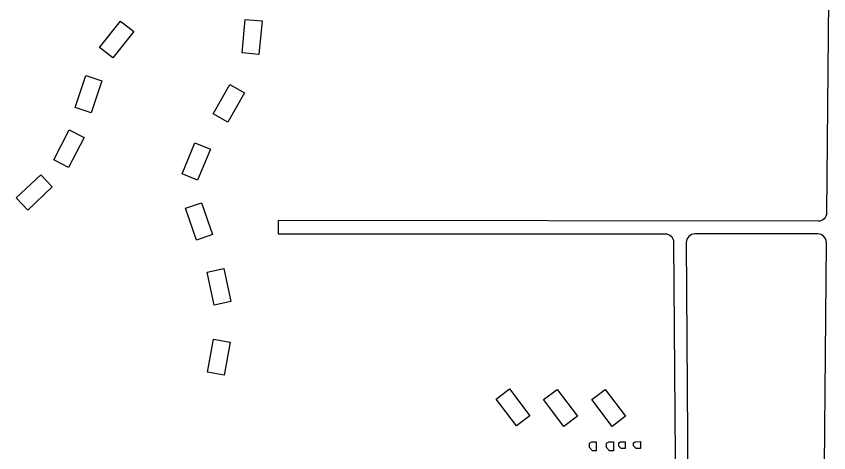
# Model space of a CAD drawing. Header units: millimetres. Extents: x -2529 to 8314, y -4885 to 3935.
# Drawn here: x -108 to 857, y -1085 to -566 of the extents above; entities that cross this region are included whole.
import ezdxf

# ---------------------------------------------------------------- set-up
doc = ezdxf.new("R2010")
doc.units = ezdxf.units.MM
doc.layers.add('благоустройство_внутридворовые_дороги', color=18, linetype='Continuous', true_color=0x000000)
doc.layers.add('детский сад', color=18, linetype='Continuous', true_color=0x000000)
doc.layers.add('торговый_центр_здание', color=250, linetype='Continuous', transparency=0.4)

msp = doc.modelspace()

# ---------------------------------------------------------------- linework, layer by layer
at = {"layer": 'благоустройство_внутридворовые_дороги'}
msp.add_lwpolyline([(857.5, -502.98), (854.97, -799.56, -0.412163), (844.95, -809.48), (203.53, -808.49), (203.53, -824.21), (663.24, -824.21, -0.412155), (673.24, -834.14), (676.47, -1293.03, -0.421527)], format="xyb", dxfattribs=at)
msp.add_lwpolyline([(844.67, -824.49), (698.24, -824.49, 0.416222), (688.24, -834.56), (691.39, -1294.67, 0.318992), (703.04, -1305.64, -0.023332), (757.14, -1316.47, -0.017282), (827.12, -1337.22, 0.513828), (853.47, -1318.15), (852.39, -1100.75), (854.67, -834.58, 0.416718)], format="xyb", close=True, dxfattribs=at)
at = {"layer": 'детский сад'}
for points in [[(607.95, -1072.83), (609.99, -1071.47), (615.54, -1071.45), (615.57, -1079.64), (610.78, -1079.66), (607.97, -1076.63)], [(625.49, -1072.69), (627.41, -1071.4), (633.94, -1071.38), (633.97, -1079.57), (628.69, -1079.59), (625.5, -1076.15)], [(573.24, -1073.36), (575.88, -1071.6), (581.3, -1071.58), (581.34, -1082.29), (576.8, -1082.31), (573.25, -1078.48)], [(593.55, -1073.29), (596.19, -1071.52), (601.61, -1071.5), (601.65, -1082.21), (597.12, -1082.23), (593.57, -1078.4)]]:
    msp.add_lwpolyline(points, close=True, dxfattribs=at)
at = {"layer": 'торговый_центр_здание'}
for points in [[(164.29, -569.45), (184.2, -571.34), (180.42, -611.16), (160.51, -609.27)], [(6.89, -615.34), (-8.79, -602.92), (16.06, -571.57), (31.73, -583.99)], [(-18.69, -680.6), (-37.67, -674.28), (-25.04, -636.33), (-6.06, -642.65)], [(145.92, -646.98), (163.32, -656.84), (143.6, -691.64), (126.2, -681.78)], [(-45.56, -745.51), (-63.33, -736.32), (-44.94, -700.8), (-27.17, -709.99)], [(104.52, -716.09), (122.99, -723.76), (107.64, -760.7), (89.17, -753.02)], [(-94.03, -796.13), (-107.8, -781.63), (-78.78, -754.09), (-65.02, -768.6)], [(93.4, -793.83), (112.33, -787.4), (125.21, -825.27), (106.27, -831.71)], [(119.1, -869.87), (138.66, -865.69), (147.01, -904.81), (127.45, -908.99)], [(126.52, -949.47), (146.2, -953.05), (139.05, -992.4), (119.37, -988.83)], [(462.3, -1020.84), (478.25, -1008.76), (502.4, -1040.64), (486.46, -1052.72)], [(518.76, -1021.39), (534.71, -1009.31), (558.86, -1041.2), (542.92, -1053.27)], [(575.96, -1021.39), (591.9, -1009.31), (616.05, -1041.2), (600.11, -1053.27)]]:
    msp.add_lwpolyline(points, close=True, dxfattribs=at)

doc.saveas('drawing.dxf')
